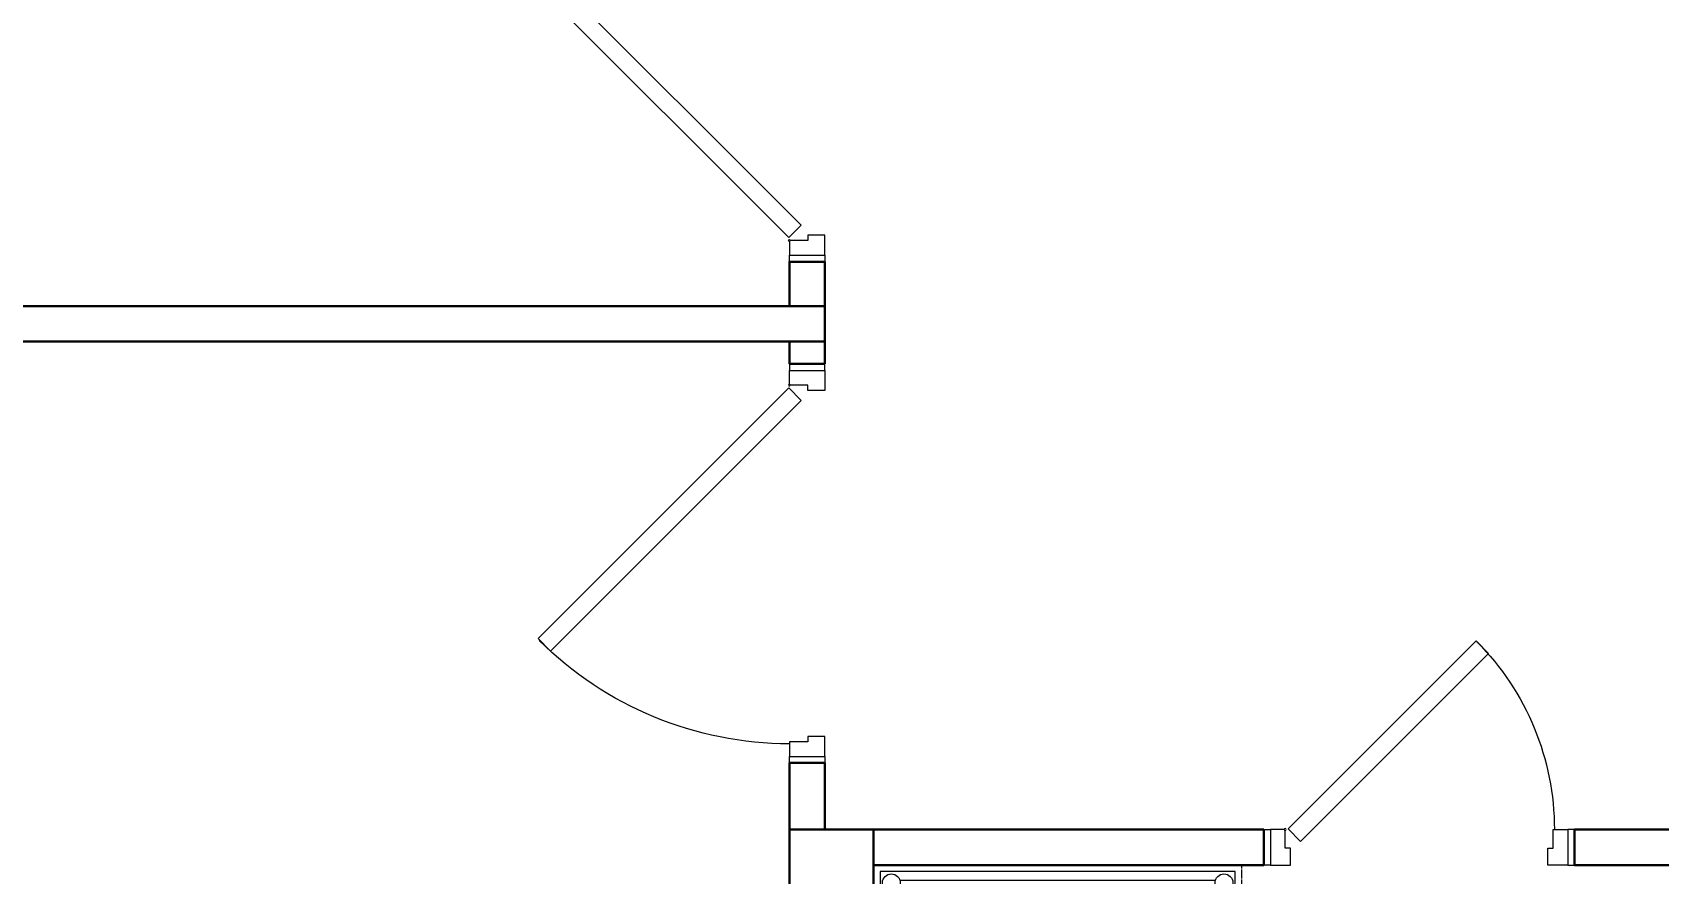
# Model space of a CAD drawing. Header units: millimetres. Extents: x 0 to 145404, y 0 to 194550.
# Drawn here: x 83239 to 86907, y 141075 to 142973 of the extents above; entities that cross this region are included whole.
import ezdxf
from ezdxf.enums import TextEntityAlignment as Align

# ---------------------------------------------------------------- set-up
doc = ezdxf.new("R2010")
doc.units = ezdxf.units.MM
doc.linetypes.add('ГОСТ 2.303 5', pattern=[24, 20, -1.5, 1, -1.5])
for name, color, linetype, lineweight in [('АР - Двери', 126, 'Continuous', 9), ('АР - Перегородки 190', 54, 'Continuous', 30), ('АР - Перегородки 80', 32, 'Continuous', 30), ('АР - Сантехника', 150, 'Continuous', 9)]:
    doc.layers.add(name, color=color, linetype=linetype, lineweight=lineweight)
doc.styles.add('GOST-2.304_Type-B', font='GOST Common.ttf')

# ---------------------------------------------------------------- blocks, each defined once
blk = doc.blocks.new('*U84')
at = {"ltscale": 100}
for p, q in [((15, 37.5), (15, -42.5)), ((46, 37.5), (15, 37.5)), ((852, -4.5), (852, 37.5)), ((852, 37.5), (885, 37.5)), ((885, 37.5), (885, -42.5)), ((48, -4.5), (48, 35.5)), ((60, -4.5), (48, -4.5)), ((60, -42.5), (60, -4.5)), ((840, -42.5), (840, -4.5)), ((840, -4.5), (852, -4.5)), ((15, -42.5), (60, -42.5)), ((885, -42.5), (840, -42.5))]:
    blk.add_line(p, q, dxfattribs=at)
for points in [[(54.4, 38.9), (82.7, 10.6), (648, 575.9), (619.7, 604.2)], [(15, -42.5), (0, -42.5), (0, 37.5), (15, 37.5)], [(885, -42.5), (900, -42.5), (900, 37.5), (885, 37.5)]]:
    blk.add_lwpolyline(points, close=True, dxfattribs=at)
blk.add_circle((48, 37.5), 2, dxfattribs=at)
blk.add_arc((56.7, 37.5), 800, 0, 44.865, dxfattribs=at)
blk = doc.blocks.new('*U92')
at = {"ltscale": 100}
for p, q in [((-685, 37.5), (-685, -42.5)), ((-652, 37.5), (-685, 37.5)), ((-652, -4.5), (-652, 37.5)), ((-46, 37.5), (-15, 37.5)), ((-15, 37.5), (-15, -42.5)), ((-48, -4.5), (-48, 35.5)), ((-640, -4.5), (-652, -4.5)), ((-640, -42.5), (-640, -4.5)), ((-60, -42.5), (-60, -4.5)), ((-60, -4.5), (-48, -4.5)), ((-685, -42.5), (-640, -42.5)), ((-15, -42.5), (-60, -42.5))]:
    blk.add_line(p, q, dxfattribs=at)
for points in [[(-54.4, 38.9), (-82.7, 10.6), (-506.5, 434.5), (-478.3, 462.8)], [(-685, -42.5), (-700, -42.5), (-700, 37.5), (-685, 37.5)], [(-15, -42.5), (0, -42.5), (0, 37.5), (-15, 37.5)]]:
    blk.add_lwpolyline(points, close=True, dxfattribs=at)
blk.add_circle((-48, 37.5), 2, dxfattribs=at)
blk.add_arc((-55, 37.5), 600, 135.135, 180, dxfattribs=at)
blk = doc.blocks.new('Кабина 120х80 (+15)')
at = {"layer": 'АР - Сантехника'}
for p, q in [((157.5, 672.5), (1005.8, 672.5)), ((1023.2, 638.3), (132.5, 132.5)), ((602.5, 132.5), (1034.9, 626)), ((1072.5, 605.8), (1072.5, 132.5))]:
    blk.add_line(p, q, dxfattribs=at)
at = {"layer": 'АР - Сантехника', "linetype": 'ГОСТ 2.303 5'}
blk.add_lwpolyline([(0, 0), (1230, 0), (1230, 830), (0, 830)], close=True, dxfattribs=at)
at = {"layer": 'АР - Сантехника'}
for points in [[(15, 15), (1215, 15), (1215, 815), (15, 815)], [(45, 770), (35, 770), (35, 60), (45, 60)], [(1170, 35), (1170, 45), (610, 45), (610, 35)]]:
    blk.add_lwpolyline(points, close=True, dxfattribs=at)
blk.add_lwpolyline([(65, 740), (65, 90, 0.414214), (90, 65), (1140, 65, 0.414214), (1165, 90), (1165, 740, 0.414213), (1140, 765), (90, 765, 0.414214)], format="xyb", close=True, dxfattribs=at)
for centre, radius in [((40, 790), 20), ((1097.5, 697.5), 45), ((40, 40), 20), ((590, 40), 20), ((1190, 40), 20)]:
    blk.add_circle(centre, radius, dxfattribs=at)
at = {"layer": 'АР - Сантехника', "linetype": 'Continuous', "style": 'GOST-2.304_Type-B'}
blk.add_text('120х80 (+15)', height=50, dxfattribs=at).set_placement((615, 415), align=Align.MIDDLE_CENTER)
blk = doc.blocks.new('Квартира 2К 6450 тип 8 перекидная')
at = {"layer": 'АР - Перегородки 190', "elevation": 0}
blk.add_lwpolyline([(2980, -2560), (2790, -2560), (2790, -3950), (2980, -3950)], close=True, dxfattribs=at)
at = {"layer": 'АР - Перегородки 80', "elevation": 0}
for points in [[(2900, -1380), (2980, -1380), (2980, -1280), (2900, -1280)], [(2900, -1380), (2900, -1460), (7980, -1460), (7980, -1380)], [(2900, -1460), (2980, -1460), (2980, -1510), (2900, -1510)], [(2900, -1460), (2980, -1460), (2980, -1510), (2900, -1510)], [(2900, -2410), (2980, -2410), (2980, -2560), (2900, -2560)], [(730, -2560), (730, -2640), (1210, -2640), (1210, -2560)], [(1910, -2560), (1910, -2640), (2790, -2640), (2790, -2560)]]:
    blk.add_lwpolyline(points, close=True, dxfattribs=at)
at = {"xscale": -1, "rotation": 90.00000000224549}
blk.add_blockref('Кабина 120х80 (+15)', (2790, -2640, 0), dxfattribs=at)
at = {"layer": 'АР - Двери', "xscale": -1, "rotation": 270}
blk.add_blockref('*U84', (2942.5, -1280, 0), dxfattribs=at)
at = {"layer": 'АР - Двери'}
for rotation in [270, 270.0000000022455]:
    blk.add_blockref('*U84', (2942.5, -1510, 0), dxfattribs=dict(at, rotation=rotation))
blk.add_blockref('*U92', (1910, -2597.5, 0), dxfattribs=at)
blk = doc.blocks.new('V_Section_1')
blk.add_blockref('Квартира 2К 6450 тип 8 перекидная', (6950, -36960, 0))

msp = doc.modelspace()

# ---------------------------------------------------------------- block references
at = {"xscale": -1}
msp.add_blockref('V_Section_1', (94875.5, 180696.1), dxfattribs=at)

doc.saveas('drawing.dxf')
